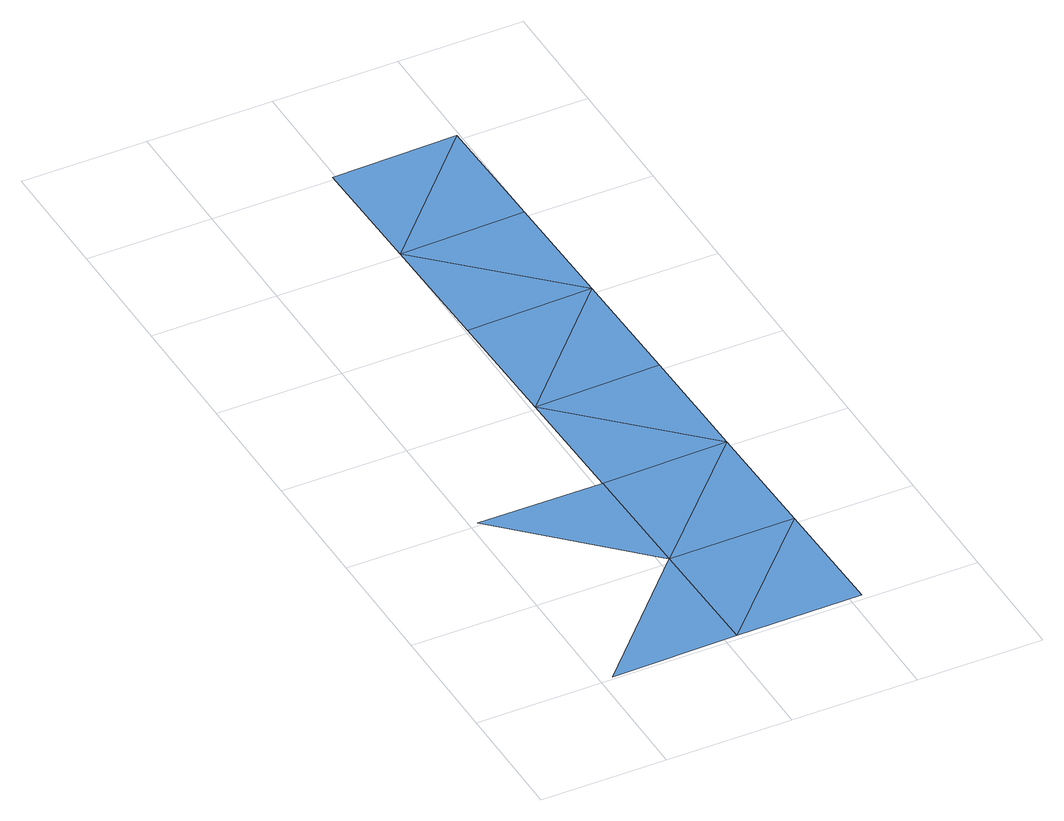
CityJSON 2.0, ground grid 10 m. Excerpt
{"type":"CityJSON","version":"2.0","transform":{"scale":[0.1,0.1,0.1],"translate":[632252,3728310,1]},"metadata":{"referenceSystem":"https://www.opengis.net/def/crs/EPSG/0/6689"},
"CityObjects":{
"waterbody1":{"type":"WaterBody","attributes":{"name":"福岡県津波浸水想定図","class":"1140","function":"2","WaterBodyTsunamiRiskAttribute.description":"1","WaterBodyTsunamiRiskAttribute.rank":"3"},"geometry":[{"type":"MultiSurface","lod":"1","boundaries":[[[0,1,2]],[[3,1,0]],[[3,0,4]]]}]},
"waterbody2":{"type":"WaterBody","attributes":{"name":"福岡県津波浸水想定図","class":"1140","function":"2","WaterBodyTsunamiRiskAttribute.description":"1","WaterBodyTsunamiRiskAttribute.rank":"2"},"geometry":[{"type":"MultiSurface","lod":"1","boundaries":[[[5,6,1]],[[1,7,5]],[[3,7,1]],[[5,7,8]],[[8,9,10]],[[11,9,8]],[[10,9,12]],[[8,7,11]],[[12,13,14]],[[15,13,12]],[[12,9,15]]]}]}
},
"vertices":[
[110,4,8],[108,104,8],[10,2,8],[208,105,8],[210,5,8],
[106,203,8],[6,202,9],[206,205,8],[104,303,8],[202,405,8],[102,403,8],[204,305,8],[100,503,8],[198,605,8],[98,603,8],[200,505,8]
]}
